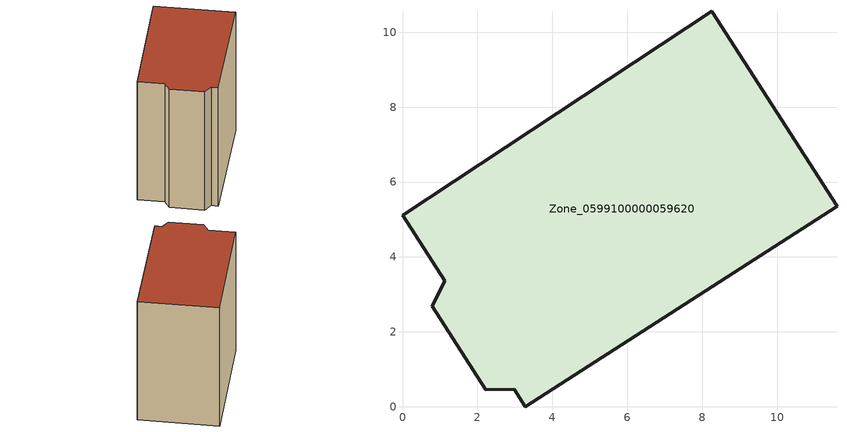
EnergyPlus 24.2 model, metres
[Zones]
Zone_0599100000059620
 floor ground (C_G): 8.26,10.56 11.6,5.35 3.28,0 2.99,0.46 2.23,0.45 0.8,2.68 1.13,3.36 0,5.12 z0
 wall outside (C_F): 1.13,3.36 0.8,2.68 2.23,0.45 2.99,0.46 3.28,0 11.6,5.35 8.26,10.56 0,5.12 1.13,3.36 z0:10.65
 roof outside (C_R): 8.26,10.56 0,5.12 1.13,3.36 0.8,2.68 2.23,0.45 2.99,0.46 3.28,0 11.6,5.35 z10.65
[BUILDING]
Pand.0599100000059620: North Axis=0; Terrain=City; Loads Convergence Tolerance Value=0.04; Temperature Convergence Tolerance Value=0.4; Solar Distribution=FullExterior; Maximum Number of Warmup Days=25; Minimum Number of Warmup Days=1
[Site:Location]
Rotterdam.The.Hague.AP_ZH_NLD Design_Conditions: Latitude=51.96; Longitude=4.45; Time Zone=1; Elevation=-4.5
[SITE:GROUNDTEMPERATURE:BUILDINGSURFACE]
18, 18, 18, 18, 18, 18, 18, 18, 18, 18, 18, 18
[MATERIAL] Thermal Absorptance=0.9; Solar Absorptance=0.7; Visible Absorptance=0.7
Name | Roughness | Thickness | Conductivity | Density | Specific Heat
G.TI.1946 | MediumSmooth | 0.15 | 1 | 540 | 1210
F.TI.1946 | Rough | 0.3 | 0.857143 | 1920 | 840
R.TI.1946 | MediumRough | 0.2 | 0.1 | 1500 | 1000
[CONSTRUCTION]
C_G: G.TI.1946
C_F: F.TI.1946
C_R: R.TI.1946
[ZONE]
Zone_0599100000059620: Type=1; Multiplier=1; Ceiling Height=Autocalculate; Volume=Autocalculate; Floor Area=autocalculate; Part of Total Floor Area=Yes
[ZONEINFILTRATION:DESIGNFLOWRATE]
Infil_Zone_0599100000059620: Zone or ZoneList or Space or SpaceList=Zone_0599100000059620; Schedule=AlwaysOn; Design Flow Rate Calculation Method=Flow/Area; Flow Rate per Floor Area=0.003; Constant Term Coefficient=1; Temperature Term Coefficient=0; Velocity Term Coefficient=0; Velocity Squared Term Coefficient=0
[HVACTEMPLATE:ZONE:IDEALLOADSAIRSYSTEM]
Zone_0599100000059620: Maximum Heating Supply Air Temperature=50; Minimum Cooling Supply Air Temperature=13; Maximum Heating Supply Air Humidity Ratio=0.0156; Minimum Cooling Supply Air Humidity Ratio=0.0077; Heating Limit=NoLimit; Cooling Limit=NoLimit; Dehumidification Control Type=ConstantSensibleHeatRatio; Cooling Sensible Heat Ratio=0.7; Dehumidification Setpoint=60; Humidification Control Type=None; Humidification Setpoint=30; Outdoor Air Method=None; Outdoor Air Flow Rate per Person=0.00944; Outdoor Air Flow Rate per Zone Floor Area=0; Outdoor Air Flow Rate per Zone=0; Demand Controlled Ventilation Type=None; Outdoor Air Economizer Type=NoEconomizer; Heat Recovery Type=None; Sensible Heat Recovery Effectiveness=0.7; Latent Heat Recovery Effectiveness=0.65
[ZONECONTROL:THERMOSTAT]
ThermostatControl_Zone_0599100000059620: Zone or ZoneList=Zone_0599100000059620; Control Type Schedule=DualSetpointControlType; Control 1=Thermostat_Zone_0599100000059620; Temperature Difference Between Cutout And Setpoint=0
[THERMOSTATSETPOINT:DUALSETPOINT]
Thermostat_Zone_0599100000059620: Heating Setpoint Temperature Schedule=HeatingSetpoint_Zone_0599100000059620; Cooling Setpoint Temperature Schedule=CoolingSetpoint_Zone_0599100000059620
[SCHEDULE:COMPACT]
HeatingSetpoint_Zone_0599100000059620: Through: 12/31, For: AllDays, Until: 24:00, 21
CoolingSetpoint_Zone_0599100000059620: Through: 12/31, For: AllDays, Until: 24:00, 24
DualSetpointControlType: Through: 12/31, For: AllDays, Until: 24:00, 4
AlwaysOn: Through: 12/31, For: AllDays, Until: 24:00, 1
